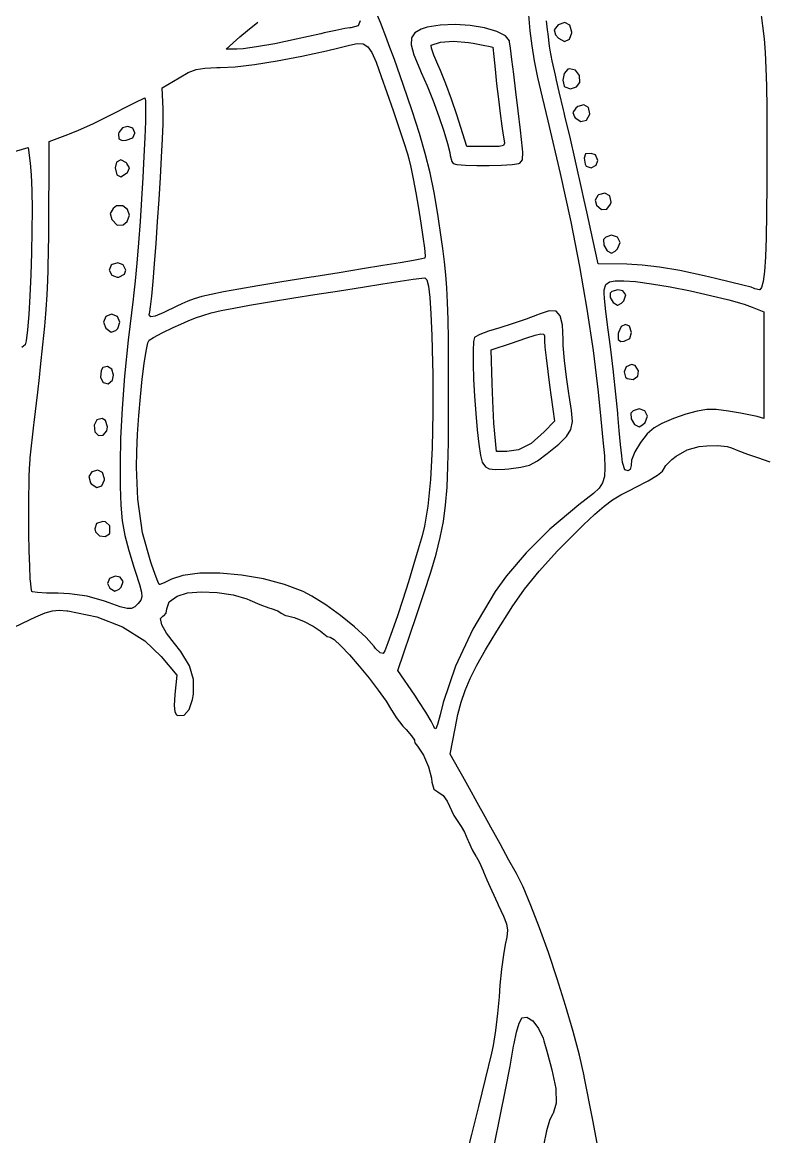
# Model space of a CAD drawing. Header units: inches. Extents: x -2.16 to 7.19, y -6.87 to -1.22.
# Drawn here: x 4.592 to 5.203, y -2.991 to -2.077 of the extents above; entities that cross this region are included whole.
import ezdxf

# ---------------------------------------------------------------- set-up
doc = ezdxf.new("R2010")
doc.units = ezdxf.units.IN
doc.header["$MEASUREMENT"] = 0
doc.layers.add('Front', color=13, linetype='CONTINUOUS', true_color=0xc83434)

msp = doc.modelspace()

# ---------------------------------------------------------------- linework, layer by layer
at = {"layer": 'Front', "linetype": 'CONTINUOUS'}
for p, q in [((4.88562, -2.07725), (4.88089, -2.06626)), ((5.00715, -2.0709), (5.00821, -2.08403)), ((5.1977, -2.06905), (5.19921, -2.07997)), ((4.77025, -2.08893), (4.77641, -2.08373)), ((4.77641, -2.08373), (4.78493, -2.07687)), ((4.84882, -2.08357), (4.83934, -2.08568)), ((4.8563, -2.08208), (4.84882, -2.08357)), ((4.86034, -2.08151), (4.8563, -2.08208)), ((4.86133, -2.08148), (4.86034, -2.08151)), ((4.86714, -2.07991), (4.86133, -2.08148)), ((4.86877, -2.07576), (4.86714, -2.07991)), ((4.89087, -2.09072), (4.88562, -2.07725)), ((4.91892, -2.08267), (4.91366, -2.08563)), ((4.92397, -2.08101), (4.91892, -2.08267)), ((4.93463, -2.07927), (4.92397, -2.08101)), ((4.94673, -2.07889), (4.93463, -2.07927)), ((4.9592, -2.07971), (4.94673, -2.07889)), ((4.97096, -2.0816), (4.9592, -2.07971)), ((4.98095, -2.08441), (4.97096, -2.0816)), ((4.9881, -2.08802), (4.98095, -2.08441)), ((5.00821, -2.08403), (5.00968, -2.09618)), ((5.02266, -2.08316), (5.02174, -2.07576)), ((5.02308, -2.08647), (5.02266, -2.08316)), ((5.03147, -2.07907), (5.02812, -2.08316)), ((5.02812, -2.08316), (5.02916, -2.08725)), ((5.03152, -2.07904), (5.03147, -2.07907)), ((5.03677, -2.07707), (5.03152, -2.07904)), ((5.04101, -2.07929), (5.03677, -2.07707)), ((5.04275, -2.08495), (5.04101, -2.07929)), ((5.19921, -2.07997), (5.20039, -2.09064)), ((4.759, -2.0989), (4.77025, -2.08893)), ((4.81651, -2.09091), (4.79874, -2.09458)), ((4.83658, -2.08633), (4.81651, -2.09091)), ((4.83934, -2.08568), (4.83658, -2.08633)), ((4.89256, -2.09536), (4.89087, -2.09072)), ((4.91092, -2.0896), (4.9107, -2.09536)), ((4.91366, -2.08563), (4.91092, -2.0896)), ((4.92727, -2.09565), (4.93482, -2.09326)), ((4.93482, -2.09326), (4.94556, -2.0925)), ((4.94556, -2.0925), (4.95791, -2.09345)), ((4.95791, -2.09345), (4.96171, -2.09409)), ((4.99135, -2.09226), (4.9881, -2.08802)), ((4.99146, -2.09287), (4.99135, -2.09226)), ((4.99224, -2.09821), (4.99146, -2.09287)), ((5.02432, -2.09655), (5.02308, -2.08647)), ((5.02916, -2.08725), (5.03158, -2.09001)), ((5.03158, -2.09001), (5.03662, -2.09264)), ((5.03662, -2.09264), (5.04082, -2.09094)), ((5.04082, -2.09094), (5.04274, -2.08555)), ((5.04274, -2.08555), (5.04275, -2.08495)), ((5.20039, -2.09064), (5.20129, -2.10187)), ((4.7677, -2.09897), (4.759, -2.0989)), ((4.77283, -2.0987), (4.7677, -2.09897)), ((4.78395, -2.09722), (4.77283, -2.0987)), ((4.79874, -2.09458), (4.78395, -2.09722)), ((4.82091, -2.10474), (4.84139, -2.10029)), ((4.84139, -2.10029), (4.8515, -2.09786)), ((4.8515, -2.09786), (4.8601, -2.09569)), ((4.8601, -2.09569), (4.86652, -2.09446)), ((4.86652, -2.09446), (4.87134, -2.09471)), ((4.87134, -2.09471), (4.87515, -2.097)), ((4.87515, -2.097), (4.87851, -2.10185)), ((4.87851, -2.10185), (4.88202, -2.10981)), ((4.89697, -2.10744), (4.89256, -2.09536)), ((4.9107, -2.09536), (4.91301, -2.1037)), ((4.92736, -2.09821), (4.92727, -2.09565)), ((4.92929, -2.10398), (4.92736, -2.09821)), ((4.96171, -2.09409), (4.96987, -2.09567)), ((4.96987, -2.09567), (4.97566, -2.09689)), ((4.97566, -2.09689), (4.97778, -2.09746)), ((4.97778, -2.09746), (4.97847, -2.105)), ((4.99345, -2.10744), (4.99224, -2.09821)), ((5.00968, -2.09618), (5.01173, -2.10851)), ((5.02486, -2.09996), (5.02432, -2.09655)), ((5.02656, -2.10868), (5.02486, -2.09996)), ((5.20129, -2.10187), (5.20193, -2.11448)), ((4.76628, -2.11341), (4.78225, -2.11148)), ((4.78225, -2.11148), (4.80083, -2.10853)), ((4.80083, -2.10853), (4.82091, -2.10474)), ((4.88202, -2.10981), (4.88625, -2.12144)), ((4.90424, -2.12815), (4.89697, -2.10744)), ((4.91301, -2.1037), (4.91784, -2.1154)), ((4.93264, -2.11171), (4.92929, -2.10398)), ((4.93476, -2.11647), (4.93264, -2.11171)), ((4.97847, -2.105), (4.97956, -2.11535)), ((4.99497, -2.11966), (4.99345, -2.10744)), ((5.01173, -2.10851), (5.01451, -2.12218)), ((5.02911, -2.12045), (5.02656, -2.10868)), ((4.72025, -2.12247), (4.72787, -2.11822)), ((4.72787, -2.11822), (4.7343, -2.11574)), ((4.7343, -2.11574), (4.74149, -2.11454)), ((4.74149, -2.11454), (4.75134, -2.11415)), ((4.75134, -2.11415), (4.754, -2.11413)), ((4.754, -2.11413), (4.76628, -2.11341)), ((4.88625, -2.12144), (4.89088, -2.13467)), ((4.91784, -2.1154), (4.91907, -2.11813)), ((4.91907, -2.11813), (4.9238, -2.1291)), ((4.93914, -2.1274), (4.93476, -2.11647)), ((4.97956, -2.11535), (4.9809, -2.12737)), ((4.9967, -2.134), (4.99497, -2.11966)), ((5.03002, -2.12443), (5.02911, -2.12045)), ((5.03635, -2.11891), (5.0352, -2.12443)), ((5.03945, -2.11547), (5.03635, -2.11891)), ((5.04079, -2.11511), (5.03945, -2.11547)), ((5.04576, -2.11627), (5.04079, -2.11511)), ((5.04898, -2.1205), (5.04576, -2.11627)), ((5.04909, -2.12627), (5.04898, -2.1205)), ((5.20193, -2.11448), (5.20236, -2.12928)), ((4.7065, -2.1307), (4.72025, -2.12247)), ((4.91156, -2.14958), (4.90424, -2.12815)), ((4.9238, -2.1291), (4.92869, -2.14151)), ((4.94383, -2.14014), (4.93914, -2.1274)), ((4.9809, -2.12737), (4.98236, -2.13994)), ((5.01451, -2.12218), (5.01821, -2.13839)), ((5.03224, -2.13416), (5.03002, -2.12443)), ((5.0352, -2.12443), (5.03645, -2.12932)), ((5.03645, -2.12932), (5.03692, -2.12988)), ((5.03692, -2.12988), (5.0416, -2.13163)), ((5.0416, -2.13163), (5.04653, -2.12986)), ((5.04653, -2.12986), (5.04909, -2.12627)), ((5.20236, -2.12928), (5.20261, -2.14706)), ((4.68527, -2.14222), (4.69058, -2.13969)), ((4.69058, -2.13969), (4.69221, -2.13905)), ((4.69221, -2.13905), (4.6927, -2.14143)), ((4.7073, -2.148), (4.7065, -2.1307)), ((4.89088, -2.13467), (4.89593, -2.14922)), ((4.99854, -2.14957), (4.9967, -2.134)), ((5.01821, -2.13839), (5.02286, -2.1578)), ((5.03572, -2.1487), (5.03224, -2.13416)), ((4.66749, -2.15125), (4.67724, -2.14624)), ((4.67724, -2.14624), (4.68527, -2.14222)), ((4.69283, -2.14811), (4.69264, -2.15841)), ((4.6927, -2.14143), (4.69283, -2.14811)), ((4.70734, -2.15152), (4.7073, -2.148)), ((4.92869, -2.14151), (4.93339, -2.15428)), ((4.94812, -2.15283), (4.94383, -2.14014)), ((4.98236, -2.13994), (4.98381, -2.1519)), ((5.0363, -2.15108), (5.03572, -2.1487)), ((5.0459, -2.14733), (5.04331, -2.15108)), ((5.04744, -2.14604), (5.0459, -2.14733)), ((5.05246, -2.14463), (5.04744, -2.14604)), ((5.05629, -2.14689), (5.05246, -2.14463)), ((5.0573, -2.15214), (5.05629, -2.14689)), ((5.20261, -2.14706), (5.20272, -2.16865)), ((4.64937, -2.16018), (4.66155, -2.15427)), ((4.66155, -2.15427), (4.66749, -2.15125)), ((4.70713, -2.16039), (4.70734, -2.15152)), ((4.89593, -2.14922), (4.90068, -2.16322)), ((4.91755, -2.16819), (4.91156, -2.14958)), ((4.93339, -2.15428), (4.9375, -2.16631)), ((4.9565, -2.17891), (4.94812, -2.15283)), ((4.98381, -2.1519), (4.98511, -2.16213)), ((5.00037, -2.1655), (4.99854, -2.14957)), ((5.02286, -2.1578), (5.03305, -2.20108)), ((5.03697, -2.1538), (5.0363, -2.15108)), ((5.04144, -2.17261), (5.03697, -2.1538)), ((5.04331, -2.15108), (5.04475, -2.15467)), ((5.04475, -2.15467), (5.04524, -2.15528)), ((5.04524, -2.15528), (5.05011, -2.15839)), ((5.05011, -2.15839), (5.05469, -2.15724)), ((5.05469, -2.15724), (5.05728, -2.15228)), ((5.05728, -2.15228), (5.0573, -2.15214)), ((4.63022, -2.16861), (4.63786, -2.16543)), ((4.63786, -2.16543), (4.64937, -2.16018)), ((4.67386, -2.16367), (4.67094, -2.16744)), ((4.67826, -2.16239), (4.67386, -2.16367)), ((4.68226, -2.16373), (4.67826, -2.16239)), ((4.684, -2.1678), (4.68226, -2.16373)), ((4.69264, -2.15841), (4.69217, -2.17164)), ((4.70663, -2.17266), (4.70713, -2.16039)), ((4.90068, -2.16322), (4.90474, -2.17552)), ((4.9375, -2.16631), (4.94065, -2.17651)), ((4.98511, -2.16213), (4.98614, -2.16948)), ((5.00209, -2.1809), (5.00037, -2.1655)), ((4.61365, -2.19628), (4.61376, -2.17488)), ((4.61376, -2.17488), (4.62888, -2.16917)), ((4.62888, -2.16917), (4.63022, -2.16861)), ((4.67094, -2.16744), (4.67068, -2.16861)), ((4.67068, -2.16861), (4.67076, -2.17269)), ((4.67076, -2.17269), (4.67358, -2.17384)), ((4.67358, -2.17384), (4.67693, -2.17361)), ((4.67693, -2.17361), (4.68238, -2.17185)), ((4.68238, -2.17185), (4.684, -2.16783)), ((4.684, -2.16783), (4.684, -2.1678)), ((4.69217, -2.17164), (4.69146, -2.18713)), ((4.70587, -2.18757), (4.70663, -2.17266)), ((4.90474, -2.17552), (4.90774, -2.18499)), ((4.92233, -2.18469), (4.91755, -2.16819)), ((4.98614, -2.16948), (4.98668, -2.17261)), ((4.98736, -2.17609), (4.98648, -2.17801)), ((4.98668, -2.17261), (4.98736, -2.17609)), ((5.0451, -2.18846), (5.04144, -2.17261)), ((5.20272, -2.16865), (5.20274, -2.18055)), ((4.56825, -2.18796), (4.5965, -2.17965)), ((4.5965, -2.17965), (4.59813, -2.19247)), ((4.90774, -2.18499), (4.90893, -2.18905)), ((4.92622, -2.20037), (4.92233, -2.18469)), ((4.94065, -2.17651), (4.94247, -2.1838)), ((4.94247, -2.1838), (4.94275, -2.18619)), ((4.9724, -2.17898), (4.9565, -2.17891)), ((4.97596, -2.17899), (4.9724, -2.17898)), ((4.98302, -2.17883), (4.97596, -2.17899)), ((4.98648, -2.17801), (4.98302, -2.17883)), ((5.00204, -2.18994), (5.00232, -2.18345)), ((5.00232, -2.18345), (5.00209, -2.1809)), ((5.05393, -2.18501), (5.05275, -2.18846)), ((5.05838, -2.1845), (5.05393, -2.18501)), ((5.06195, -2.18582), (5.05838, -2.1845)), ((5.20274, -2.18055), (5.20267, -2.20957)), ((4.59813, -2.19247), (4.59892, -2.20204)), ((4.66884, -2.19188), (4.66775, -2.19628)), ((4.67241, -2.18992), (4.66884, -2.19188)), ((4.67715, -2.19238), (4.67241, -2.18992)), ((4.67753, -2.19276), (4.67715, -2.19238)), ((4.67972, -2.19643), (4.67753, -2.19276)), ((4.69146, -2.18713), (4.69054, -2.2042)), ((4.70491, -2.20436), (4.70587, -2.18757)), ((4.90893, -2.18905), (4.91051, -2.19578)), ((4.94275, -2.18619), (4.94401, -2.19129)), ((4.94401, -2.19129), (4.94513, -2.19292)), ((4.94513, -2.19292), (4.94835, -2.19373)), ((4.94835, -2.19373), (4.95526, -2.19425)), ((4.95526, -2.19425), (4.96454, -2.1945)), ((4.96454, -2.1945), (4.97488, -2.19448)), ((4.97488, -2.19448), (4.98497, -2.19419)), ((4.98497, -2.19419), (4.99351, -2.19365)), ((4.99351, -2.19365), (4.99917, -2.19285)), ((4.99917, -2.19285), (4.99988, -2.19265)), ((4.99988, -2.19265), (5.00204, -2.18994)), ((5.04626, -2.19345), (5.0451, -2.18846)), ((5.05093, -2.21411), (5.04626, -2.19345)), ((5.05275, -2.18846), (5.05359, -2.19333)), ((5.05359, -2.19333), (5.05451, -2.19497)), ((5.05859, -2.19631), (5.0625, -2.19419)), ((5.064, -2.19026), (5.06195, -2.18582)), ((5.0625, -2.19419), (5.064, -2.19026)), ((4.59892, -2.20204), (4.59939, -2.21508)), ((4.61346, -2.23377), (4.61365, -2.19628)), ((4.66775, -2.19628), (4.66912, -2.20216)), ((4.66912, -2.20216), (4.6726, -2.2038)), ((4.6726, -2.2038), (4.67726, -2.20086)), ((4.67726, -2.20086), (4.67786, -2.20017)), ((4.67786, -2.20017), (4.67972, -2.19643)), ((4.91051, -2.19578), (4.91244, -2.20541)), ((4.92953, -2.21651), (4.92622, -2.20037)), ((5.03305, -2.20108), (5.04169, -2.24062)), ((5.05451, -2.19497), (5.05859, -2.19631)), ((4.69054, -2.2042), (4.68946, -2.22216)), ((4.70381, -2.22227), (4.70491, -2.20436)), ((4.91244, -2.20541), (4.91455, -2.21696)), ((5.20267, -2.20957), (5.20244, -2.23389)), ((4.59939, -2.21508), (4.59957, -2.23071)), ((4.91455, -2.21696), (4.91668, -2.22943)), ((4.9326, -2.23439), (4.92953, -2.21651)), ((5.05283, -2.22279), (5.05093, -2.21411)), ((5.06402, -2.21903), (5.06169, -2.22279)), ((5.06463, -2.21857), (5.06402, -2.21903)), ((5.06978, -2.21706), (5.06463, -2.21857)), ((5.07373, -2.21938), (5.06978, -2.21706)), ((5.0748, -2.22464), (5.07373, -2.21938)), ((4.59957, -2.23071), (4.59949, -2.24803)), ((4.66607, -2.22966), (4.66362, -2.23377)), ((4.669, -2.2277), (4.66607, -2.22966)), ((4.67401, -2.22761), (4.669, -2.2277)), ((4.67802, -2.23049), (4.67401, -2.22761)), ((4.67969, -2.23513), (4.67802, -2.23049)), ((4.68946, -2.22216), (4.68825, -2.24032)), ((4.70261, -2.24052), (4.70381, -2.22227)), ((4.91668, -2.22943), (4.91867, -2.24181)), ((5.05494, -2.2324), (5.05283, -2.22279)), ((5.06169, -2.22279), (5.06298, -2.22696)), ((5.06298, -2.22696), (5.06695, -2.23066)), ((5.06695, -2.23066), (5.07139, -2.23028)), ((5.07139, -2.23028), (5.07447, -2.22616)), ((5.07447, -2.22616), (5.0748, -2.22464)), ((4.61335, -2.2516), (4.61343, -2.23884)), ((4.61343, -2.23884), (4.61346, -2.23377)), ((4.66362, -2.23377), (4.66509, -2.23875)), ((4.66509, -2.23875), (4.6651, -2.23876)), ((4.6651, -2.23876), (4.66942, -2.24336)), ((4.67442, -2.24315), (4.67773, -2.24033)), ((4.67773, -2.24033), (4.67969, -2.23513)), ((4.68825, -2.24032), (4.68697, -2.25801)), ((4.93572, -2.2553), (4.9326, -2.23439)), ((5.05987, -2.25533), (5.05494, -2.2324)), ((5.20244, -2.23389), (5.20204, -2.25377)), ((4.59949, -2.24803), (4.59915, -2.26618)), ((4.66942, -2.24336), (4.67442, -2.24315)), ((4.70137, -2.25837), (4.70261, -2.24052)), ((4.91867, -2.24181), (4.92036, -2.25311)), ((5.04169, -2.24062), (5.04896, -2.27737)), ((4.61321, -2.26503), (4.61335, -2.2516)), ((4.68697, -2.25801), (4.68563, -2.27454)), ((4.70013, -2.27503), (4.70137, -2.25837)), ((4.92036, -2.25311), (4.92158, -2.26233)), ((4.93675, -2.26268), (4.93572, -2.2553)), ((5.06413, -2.2752), (5.05987, -2.25533)), ((5.07041, -2.25317), (5.06865, -2.25533)), ((5.06865, -2.25533), (5.06891, -2.2599)), ((5.07525, -2.25155), (5.07041, -2.25317)), ((5.08016, -2.25324), (5.07525, -2.25155)), ((5.0822, -2.25759), (5.08016, -2.25324)), ((5.08023, -2.26283), (5.0822, -2.25759)), ((5.20204, -2.25377), (5.20144, -2.26949)), ((4.59915, -2.26618), (4.5986, -2.28426)), ((4.61296, -2.27725), (4.61321, -2.26503)), ((4.92158, -2.26233), (4.92219, -2.26848)), ((4.93814, -2.27363), (4.93675, -2.26268)), ((5.06891, -2.2599), (5.0716, -2.26446)), ((5.0716, -2.26446), (5.07524, -2.26655)), ((5.07524, -2.26655), (5.07525, -2.26655)), ((5.07525, -2.26655), (5.07824, -2.26485)), ((5.07824, -2.26485), (5.08023, -2.26283)), ((4.66466, -2.27614), (4.66297, -2.28045)), ((4.66525, -2.27562), (4.66466, -2.27614)), ((4.67003, -2.27421), (4.66525, -2.27562)), ((4.67452, -2.27604), (4.67003, -2.27421)), ((4.6765, -2.28033), (4.67452, -2.27604)), ((4.68563, -2.27454), (4.68429, -2.28924)), ((4.69895, -2.28976), (4.70013, -2.27503)), ((4.88763, -2.2766), (4.87077, -2.27938)), ((4.90174, -2.27424), (4.88763, -2.2766)), ((4.91255, -2.27238), (4.90174, -2.27424)), ((4.91952, -2.27111), (4.91255, -2.27238)), ((4.92209, -2.27054), (4.91952, -2.27111)), ((4.92219, -2.26848), (4.92209, -2.27054)), ((4.93922, -2.28414), (4.93814, -2.27363)), ((5.08782, -2.27555), (5.06413, -2.2752)), ((5.10027, -2.27613), (5.08782, -2.27555)), ((5.11463, -2.27779), (5.10027, -2.27613)), ((5.20144, -2.26949), (5.20064, -2.28135)), ((4.5986, -2.28426), (4.59786, -2.3014)), ((4.61256, -2.28886), (4.61285, -2.28045)), ((4.61285, -2.28045), (4.61296, -2.27725)), ((4.66297, -2.28045), (4.66497, -2.28439)), ((4.66497, -2.28439), (4.66956, -2.28618)), ((4.67087, -2.2861), (4.67558, -2.28362)), ((4.67558, -2.28362), (4.6765, -2.28033)), ((4.83098, -2.28583), (4.82874, -2.28619)), ((4.85171, -2.28249), (4.83098, -2.28583)), ((4.87077, -2.27938), (4.85171, -2.28249)), ((4.94005, -2.29499), (4.93922, -2.28414)), ((5.04896, -2.27737), (5.05501, -2.31229)), ((5.13124, -2.28069), (5.11463, -2.27779)), ((5.15135, -2.28502), (5.13124, -2.28069)), ((5.16063, -2.28717), (5.15135, -2.28502)), ((5.20064, -2.28135), (5.19963, -2.28961)), ((4.61196, -2.30049), (4.61256, -2.28886)), ((4.66956, -2.28618), (4.67087, -2.2861)), ((4.68429, -2.28924), (4.68299, -2.30142)), ((4.69787, -2.30179), (4.69895, -2.28976)), ((4.78504, -2.29327), (4.7692, -2.29596)), ((4.8047, -2.29005), (4.78504, -2.29327)), ((4.82874, -2.28619), (4.8047, -2.29005)), ((4.85197, -2.29722), (4.87082, -2.29426)), ((4.87082, -2.29426), (4.88757, -2.29165)), ((4.88757, -2.29165), (4.90164, -2.28948)), ((4.90164, -2.28948), (4.91245, -2.28785)), ((4.91245, -2.28785), (4.91942, -2.28685)), ((4.91942, -2.28685), (4.92192, -2.28654)), ((4.92192, -2.28654), (4.92351, -2.28827)), ((4.92351, -2.28827), (4.92487, -2.29362)), ((4.92487, -2.29362), (4.92601, -2.30285)), ((4.94065, -2.30696), (4.94005, -2.29499)), ((5.06926, -2.29655), (5.07055, -2.29224)), ((5.07055, -2.29224), (5.07342, -2.29003)), ((5.07342, -2.29003), (5.07807, -2.28922)), ((5.07807, -2.28922), (5.08474, -2.2891)), ((5.08474, -2.2891), (5.08525, -2.2891)), ((5.08525, -2.2891), (5.09478, -2.28973)), ((5.09478, -2.28973), (5.10788, -2.29149)), ((5.10788, -2.29149), (5.12333, -2.29413)), ((5.12333, -2.29413), (5.13989, -2.29739)), ((5.17295, -2.29011), (5.16063, -2.28717)), ((5.1829, -2.2926), (5.17295, -2.29011)), ((5.18967, -2.29441), (5.1829, -2.2926)), ((5.19239, -2.29535), (5.18967, -2.29441)), ((5.19837, -2.29457), (5.19687, -2.2965)), ((5.19963, -2.28961), (5.19837, -2.29457)), ((4.59786, -2.3014), (4.59694, -2.3167)), ((4.61112, -2.31276), (4.61196, -2.30049)), ((4.68267, -2.30405), (4.67861, -2.33774)), ((4.68299, -2.30142), (4.68267, -2.30405)), ((4.69695, -2.31034), (4.69787, -2.30179)), ((4.73268, -2.30391), (4.72744, -2.30581)), ((4.73891, -2.3021), (4.73268, -2.30391)), ((4.7467, -2.30026), (4.73891, -2.3021)), ((4.75661, -2.29825), (4.7467, -2.30026)), ((4.7692, -2.29596), (4.75661, -2.29825)), ((4.79436, -2.30644), (4.81451, -2.30318)), ((4.81451, -2.30318), (4.8316, -2.30045)), ((4.8316, -2.30045), (4.85197, -2.29722)), ((4.92601, -2.30285), (4.92694, -2.31621)), ((5.06927, -2.29916), (5.06926, -2.29655)), ((5.06929, -2.30369), (5.06927, -2.29916)), ((5.07044, -2.31436), (5.06929, -2.30369)), ((5.07549, -2.29778), (5.07394, -2.29916)), ((5.07394, -2.29916), (5.07406, -2.30285)), ((5.07406, -2.30285), (5.07665, -2.30697)), ((5.08025, -2.29655), (5.07549, -2.29778)), ((5.08436, -2.29738), (5.08025, -2.29655)), ((5.08692, -2.3007), (5.08436, -2.29738)), ((5.08516, -2.30541), (5.08692, -2.3007)), ((5.13989, -2.29739), (5.15634, -2.30102)), ((5.15634, -2.30102), (5.17143, -2.30477)), ((5.19283, -2.29568), (5.19239, -2.29535)), ((5.19655, -2.29655), (5.19283, -2.29568)), ((5.19687, -2.2965), (5.19655, -2.29655)), ((4.61026, -2.3229), (4.61112, -2.31276)), ((4.69624, -2.31467), (4.69695, -2.31034)), ((4.7183, -2.31002), (4.70765, -2.31521)), ((4.72264, -2.3079), (4.7183, -2.31002)), ((4.72744, -2.30581), (4.72264, -2.3079)), ((4.75479, -2.31355), (4.76511, -2.31149)), ((4.76511, -2.31149), (4.7781, -2.30916)), ((4.7781, -2.30916), (4.79436, -2.30644)), ((4.94105, -2.32082), (4.94065, -2.30696)), ((5.05501, -2.31229), (5.06004, -2.34634)), ((5.07665, -2.30697), (5.0801, -2.30904)), ((5.0801, -2.30904), (5.08025, -2.30905)), ((5.08025, -2.30905), (5.08325, -2.30735)), ((5.08325, -2.30735), (5.08516, -2.30541)), ((5.17143, -2.30477), (5.18395, -2.30838)), ((5.18395, -2.30838), (5.19061, -2.31073)), ((5.19061, -2.31073), (5.20025, -2.31459)), ((4.59694, -2.3167), (4.59588, -2.32929)), ((4.66005, -2.31844), (4.65833, -2.3229)), ((4.66491, -2.31655), (4.66005, -2.31844)), ((4.66971, -2.3185), (4.66491, -2.31655)), ((4.67171, -2.32304), (4.66971, -2.3185)), ((4.69581, -2.31712), (4.69624, -2.31467)), ((4.697, -2.31863), (4.69581, -2.31712)), ((4.70075, -2.31804), (4.697, -2.31863)), ((4.70765, -2.31521), (4.70075, -2.31804)), ((4.7216, -2.32464), (4.72783, -2.32187)), ((4.72783, -2.32187), (4.73365, -2.31951)), ((4.73365, -2.31951), (4.73967, -2.31743)), ((4.73967, -2.31743), (4.74651, -2.31549)), ((4.74651, -2.31549), (4.75479, -2.31355)), ((4.92694, -2.31621), (4.9277, -2.33397)), ((4.9413, -2.33736), (4.94105, -2.32082)), ((5.00519, -2.32047), (4.99366, -2.3244)), ((5.01453, -2.31698), (5.00519, -2.32047)), ((5.01574, -2.31649), (5.01453, -2.31698)), ((5.02414, -2.31385), (5.01574, -2.31649)), ((5.02977, -2.3141), (5.02414, -2.31385)), ((5.03317, -2.31775), (5.02977, -2.3141)), ((5.03487, -2.32533), (5.03317, -2.31775)), ((5.07248, -2.32928), (5.07044, -2.31436)), ((5.20025, -2.31459), (5.20025, -2.35836)), ((4.59588, -2.32929), (4.5947, -2.33829)), ((4.60848, -2.34167), (4.60997, -2.32628)), ((4.60997, -2.32628), (4.61026, -2.3229)), ((4.65833, -2.3229), (4.66028, -2.32783)), ((4.66028, -2.32783), (4.66444, -2.33123)), ((4.66444, -2.33123), (4.66825, -2.32996)), ((4.66825, -2.32996), (4.66999, -2.32811)), ((4.66999, -2.32811), (4.67171, -2.32304)), ((4.70634, -2.33192), (4.71555, -2.32745)), ((4.71555, -2.32745), (4.7216, -2.32464)), ((4.97434, -2.33052), (4.96707, -2.33327)), ((4.98343, -2.3276), (4.97434, -2.33052)), ((4.99366, -2.3244), (4.98343, -2.3276)), ((5.03539, -2.33735), (5.03487, -2.32533)), ((5.07354, -2.33735), (5.07248, -2.32928)), ((5.0808, -2.33163), (5.08069, -2.33237)), ((5.0831, -2.32661), (5.0808, -2.33163)), ((5.08671, -2.32484), (5.0831, -2.32661)), ((5.09004, -2.32644), (5.08671, -2.32484)), ((5.0915, -2.33155), (5.09004, -2.32644)), ((5.09028, -2.33652), (5.0915, -2.33155)), ((4.5947, -2.33829), (4.59396, -2.34155)), ((4.67861, -2.33774), (4.67556, -2.36742)), ((4.69326, -2.34683), (4.69476, -2.34008)), ((4.69476, -2.34008), (4.6958, -2.33778)), ((4.6958, -2.33778), (4.69937, -2.33556)), ((4.69937, -2.33556), (4.70634, -2.33192)), ((4.9277, -2.33397), (4.92831, -2.35638)), ((4.94136, -2.34652), (4.9413, -2.33736)), ((4.9619, -2.339), (4.96151, -2.34652)), ((4.96281, -2.33549), (4.9619, -2.339)), ((4.96302, -2.33531), (4.96281, -2.33549)), ((4.96707, -2.33327), (4.96302, -2.33531)), ((4.9765, -2.3458), (4.99317, -2.34016)), ((4.99317, -2.34016), (5.00487, -2.33619)), ((5.00487, -2.33619), (5.01263, -2.33368)), ((5.01263, -2.33368), (5.01723, -2.33258)), ((5.01723, -2.33258), (5.0195, -2.33283)), ((5.0195, -2.33283), (5.02023, -2.33437)), ((5.02024, -2.33715), (5.02022, -2.33825)), ((5.02022, -2.33825), (5.02055, -2.34349)), ((5.02023, -2.33437), (5.02024, -2.33715)), ((5.03555, -2.34218), (5.03539, -2.33735)), ((5.07459, -2.34537), (5.07354, -2.33735)), ((5.08069, -2.33237), (5.08067, -2.33735)), ((5.08067, -2.33735), (5.08295, -2.33883)), ((5.08295, -2.33883), (5.08569, -2.33862)), ((5.08569, -2.33862), (5.09028, -2.33652)), ((4.59396, -2.34155), (4.59123, -2.34384)), ((4.60659, -2.35955), (4.60848, -2.34167)), ((4.69167, -2.35703), (4.69326, -2.34683)), ((4.94143, -2.35734), (4.94136, -2.34652)), ((4.96151, -2.34652), (4.96156, -2.35712)), ((4.97721, -2.37305), (4.9765, -2.3458)), ((5.02055, -2.34349), (5.02148, -2.35238)), ((5.0365, -2.35437), (5.03555, -2.34218)), ((5.06004, -2.34634), (5.06419, -2.38048)), ((5.07679, -2.36388), (5.07459, -2.34537)), ((4.69008, -2.36981), (4.69167, -2.35703)), ((4.92831, -2.35638), (4.92849, -2.3653)), ((4.94147, -2.38155), (4.94143, -2.35734)), ((4.96156, -2.35712), (4.96198, -2.36984)), ((5.02148, -2.35238), (5.02284, -2.36364)), ((5.03812, -2.36821), (5.0365, -2.35437)), ((5.09154, -2.3578), (5.08732, -2.35969)), ((5.09468, -2.35863), (5.09154, -2.3578)), ((5.09726, -2.3631), (5.09468, -2.35863)), ((5.20025, -2.35836), (5.20025, -2.40213)), ((4.60561, -2.36842), (4.60659, -2.35955)), ((4.65623, -2.36261), (4.65567, -2.36842)), ((4.6578, -2.36027), (4.65623, -2.36261)), ((4.66148, -2.35935), (4.6578, -2.36027)), ((4.66496, -2.36166), (4.66148, -2.35935)), ((4.6665, -2.36655), (4.66496, -2.36166)), ((4.66574, -2.3706), (4.6665, -2.36655)), ((4.67556, -2.36742), (4.67345, -2.39393)), ((4.92849, -2.3653), (4.92867, -2.39709)), ((5.02284, -2.36364), (5.02435, -2.37479)), ((5.04016, -2.38155), (5.03812, -2.36821)), ((5.0768, -2.36394), (5.07679, -2.36388)), ((5.07879, -2.38219), (5.0768, -2.36394)), ((5.08732, -2.35969), (5.08547, -2.36388)), ((5.08547, -2.36388), (5.0867, -2.36812)), ((5.0867, -2.36812), (5.08791, -2.36914)), ((5.09307, -2.37017), (5.09666, -2.36734)), ((5.09666, -2.36734), (5.09726, -2.3631)), ((4.60427, -2.38055), (4.60561, -2.36842)), ((4.65567, -2.36842), (4.65805, -2.37261)), ((4.65805, -2.37261), (4.66212, -2.37357)), ((4.66212, -2.37357), (4.66574, -2.3706)), ((4.68859, -2.38431), (4.69008, -2.36981)), ((4.96198, -2.36984), (4.96273, -2.38375)), ((4.97745, -2.38083), (4.97721, -2.37305)), ((5.02435, -2.37479), (5.0285, -2.40429)), ((5.08791, -2.36914), (5.09307, -2.37017)), ((4.60145, -2.40527), (4.60427, -2.38055)), ((4.68727, -2.39964), (4.68859, -2.38431)), ((4.94146, -2.39849), (4.94147, -2.38155)), ((4.96273, -2.38375), (4.96374, -2.3979)), ((4.978, -2.394), (4.97745, -2.38083)), ((5.04043, -2.38309), (5.04016, -2.38155)), ((5.04246, -2.39553), (5.04043, -2.38309)), ((5.06419, -2.38048), (5.06646, -2.40257)), ((5.08028, -2.3978), (5.07879, -2.38219)), ((4.67345, -2.39393), (4.67222, -2.41815)), ((4.97866, -2.4059), (4.978, -2.394)), ((5.04309, -2.40446), (5.04246, -2.39553)), ((5.09291, -2.39567), (5.09115, -2.39783)), ((5.09775, -2.39405), (5.09291, -2.39567)), ((5.10266, -2.39574), (5.09775, -2.39405)), ((5.1047, -2.40009), (5.10266, -2.39574)), ((5.15341, -2.39464), (5.14557, -2.39596)), ((5.16119, -2.39476), (5.15341, -2.39464)), ((5.17132, -2.39614), (5.16119, -2.39476)), ((4.65281, -2.40319), (4.6506, -2.40755)), ((4.65712, -2.40202), (4.65281, -2.40319)), ((4.65989, -2.40363), (4.65712, -2.40202)), ((4.6615, -2.40905), (4.65989, -2.40363)), ((4.68622, -2.41495), (4.68727, -2.39964)), ((4.92867, -2.39709), (4.92801, -2.42619)), ((4.94133, -2.42183), (4.94146, -2.39849)), ((4.96374, -2.3979), (4.96494, -2.41134)), ((5.0285, -2.40429), (5.02, -2.41313)), ((5.04187, -2.41116), (5.04309, -2.40446)), ((5.06646, -2.40257), (5.06814, -2.41979)), ((5.08028, -2.39783), (5.08028, -2.3978)), ((5.08037, -2.39885), (5.08028, -2.39783)), ((5.08153, -2.4118), (5.08037, -2.39885)), ((5.09115, -2.39783), (5.09141, -2.4024)), ((5.09141, -2.4024), (5.0941, -2.40696)), ((5.10273, -2.40533), (5.1047, -2.40009)), ((5.12602, -2.40212), (5.11653, -2.40616)), ((5.13618, -2.39859), (5.12602, -2.40212)), ((5.14557, -2.39596), (5.13618, -2.39859)), ((5.18097, -2.39778), (5.17132, -2.39614)), ((5.18936, -2.39937), (5.18097, -2.39778)), ((5.19463, -2.40056), (5.18936, -2.39937)), ((5.20025, -2.40213), (5.19463, -2.40056)), ((4.59809, -2.43433), (4.60118, -2.40755)), ((4.60118, -2.40755), (4.60145, -2.40527)), ((4.6506, -2.40755), (4.65123, -2.41298)), ((4.65123, -2.41298), (4.65421, -2.41613)), ((4.65802, -2.41566), (4.66092, -2.41221)), ((4.66092, -2.41221), (4.6615, -2.40905)), ((4.96494, -2.41134), (4.96628, -2.42312)), ((4.97933, -2.41467), (4.97866, -2.4059)), ((5.02, -2.41313), (5.00923, -2.42257)), ((5.03832, -2.41693), (5.04187, -2.41116)), ((5.08264, -2.42353), (5.08153, -2.4118)), ((5.0941, -2.40696), (5.09774, -2.40905)), ((5.09774, -2.40905), (5.09775, -2.40905)), ((5.09775, -2.40905), (5.10074, -2.40735)), ((5.10074, -2.40735), (5.10273, -2.40533)), ((5.11011, -2.40962), (5.10451, -2.41466)), ((5.11653, -2.40616), (5.11011, -2.40962)), ((4.65421, -2.41613), (4.65802, -2.41566)), ((4.67222, -2.41815), (4.6718, -2.43905)), ((4.68552, -2.42935), (4.68622, -2.41495)), ((4.94096, -2.4415), (4.94133, -2.42183)), ((4.96628, -2.42312), (4.9677, -2.4323)), ((4.98074, -2.42905), (4.97933, -2.41467)), ((5.00923, -2.42257), (4.99888, -2.4277)), ((5.02242, -2.43075), (5.03199, -2.42303)), ((5.03199, -2.42303), (5.03832, -2.41693)), ((5.06814, -2.41979), (5.06933, -2.43283)), ((5.09898, -2.42174), (5.09437, -2.42943)), ((5.10451, -2.41466), (5.09898, -2.42174)), ((4.68526, -2.44199), (4.68552, -2.42935)), ((4.92801, -2.42619), (4.92655, -2.45201)), ((4.9677, -2.4323), (4.96912, -2.43793)), ((4.98937, -2.42905), (4.98074, -2.42905)), ((4.99888, -2.4277), (4.98937, -2.42905)), ((5.01441, -2.43672), (5.02242, -2.43075)), ((5.08359, -2.43279), (5.08264, -2.42353)), ((5.09437, -2.42943), (5.09155, -2.43629)), ((5.12828, -2.43292), (5.13726, -2.42779)), ((5.13726, -2.42779), (5.14712, -2.42516)), ((5.14712, -2.42516), (5.15342, -2.42448)), ((5.15342, -2.42448), (5.16242, -2.42435)), ((5.16242, -2.42435), (5.1701, -2.42513)), ((5.1701, -2.42513), (5.17358, -2.42615)), ((5.17358, -2.42615), (5.17876, -2.42834)), ((5.17876, -2.42834), (5.18684, -2.43133)), ((5.18684, -2.43133), (5.19492, -2.43409)), ((4.59747, -2.44328), (4.59798, -2.43532)), ((4.59798, -2.43532), (4.59809, -2.43433)), ((4.6718, -2.43905), (4.67187, -2.45787)), ((4.94022, -2.45831), (4.94096, -2.4415)), ((4.96912, -2.43793), (4.96953, -2.43876)), ((4.96953, -2.43876), (4.97186, -2.44186)), ((5.00077, -2.44214), (5.00789, -2.44025)), ((5.00789, -2.44025), (5.01441, -2.43672)), ((5.06933, -2.43283), (5.06981, -2.44248)), ((5.08426, -2.43831), (5.08359, -2.43279)), ((5.08435, -2.43889), (5.08426, -2.43831)), ((5.08608, -2.44419), (5.08435, -2.43889)), ((5.09131, -2.44069), (5.09043, -2.44402)), ((5.09155, -2.43629), (5.09131, -2.44069)), ((5.11772, -2.44405), (5.11971, -2.44054)), ((5.11971, -2.44054), (5.12463, -2.43574)), ((5.12463, -2.43574), (5.12828, -2.43292)), ((5.19492, -2.43409), (5.20516, -2.43766)), ((4.59714, -2.45427), (4.59727, -2.44978)), ((4.59727, -2.44978), (4.59747, -2.44328)), ((4.64869, -2.44573), (4.64632, -2.44978)), ((4.64632, -2.44978), (4.64748, -2.45488)), ((4.6537, -2.44454), (4.64869, -2.44573)), ((4.65756, -2.44631), (4.6537, -2.44454)), ((4.659, -2.45151), (4.65756, -2.44631)), ((4.6864, -2.46838), (4.68526, -2.44199)), ((4.97186, -2.44186), (4.97476, -2.4435)), ((4.97476, -2.4435), (4.97956, -2.44396)), ((4.97956, -2.44396), (4.9876, -2.44352)), ((4.9876, -2.44352), (4.99087, -2.44325)), ((4.99087, -2.44325), (5.00077, -2.44214)), ((5.06938, -2.44957), (5.06782, -2.4549)), ((5.06981, -2.44248), (5.06938, -2.44957)), ((5.08894, -2.44498), (5.08608, -2.44419)), ((5.09043, -2.44402), (5.08894, -2.44498)), ((5.10519, -2.45335), (5.11292, -2.44869)), ((5.11292, -2.44869), (5.11716, -2.44518)), ((5.11716, -2.44518), (5.11772, -2.44405)), ((4.59697, -2.46738), (4.59714, -2.45427)), ((4.64748, -2.45488), (4.64811, -2.45572)), ((4.64811, -2.45572), (4.65274, -2.45859)), ((4.65274, -2.45859), (4.65691, -2.45725)), ((4.65691, -2.45725), (4.65898, -2.45232)), ((4.65898, -2.45232), (4.659, -2.45151)), ((4.67187, -2.45787), (4.67242, -2.47307)), ((4.92655, -2.45201), (4.92432, -2.47397)), ((4.939, -2.47308), (4.94022, -2.45831)), ((5.06494, -2.45927), (5.06053, -2.4635)), ((5.06782, -2.4549), (5.06494, -2.45927)), ((5.09093, -2.46052), (5.09471, -2.45869)), ((5.09471, -2.45869), (5.10519, -2.45335)), ((4.59695, -2.48174), (4.59697, -2.46738)), ((4.69034, -2.49588), (4.6864, -2.46838)), ((5.05437, -2.46839), (5.04843, -2.47302)), ((5.06053, -2.4635), (5.05437, -2.46839)), ((5.06903, -2.47403), (5.07589, -2.46895)), ((5.07589, -2.46895), (5.08289, -2.46468)), ((5.08289, -2.46468), (5.09093, -2.46052)), ((4.67242, -2.47307), (4.67366, -2.486)), ((4.92432, -2.47397), (4.92161, -2.4903)), ((4.93717, -2.48662), (4.939, -2.47308)), ((5.04843, -2.47302), (5.02469, -2.49299)), ((5.06142, -2.48063), (5.06903, -2.47403)), ((4.59705, -2.49272), (4.59695, -2.48174)), ((4.65763, -2.48655), (4.65238, -2.48819)), ((4.65995, -2.48691), (4.65763, -2.48655)), ((4.66351, -2.49026), (4.65995, -2.48691)), ((4.67366, -2.486), (4.67576, -2.49803)), ((4.93463, -2.49976), (4.93717, -2.48662)), ((5.05215, -2.48945), (5.06142, -2.48063)), ((4.59708, -2.49645), (4.59705, -2.49272)), ((4.65238, -2.48819), (4.65112, -2.49272)), ((4.65112, -2.49272), (4.65176, -2.49507)), ((4.65176, -2.49507), (4.65498, -2.49827)), ((4.6631, -2.49664), (4.66343, -2.49592)), ((4.66343, -2.49592), (4.66351, -2.49026)), ((4.69698, -2.52003), (4.69034, -2.49588)), ((4.92161, -2.4903), (4.91965, -2.49836)), ((5.02469, -2.49299), (5.00506, -2.51217)), ((5.04033, -2.50119), (5.05215, -2.48945)), ((4.59734, -2.51062), (4.59708, -2.49645)), ((4.65498, -2.49827), (4.65958, -2.49885)), ((4.65958, -2.49885), (4.6631, -2.49664)), ((4.67576, -2.49803), (4.67894, -2.51051)), ((4.91965, -2.49836), (4.91661, -2.50928)), ((4.93125, -2.51329), (4.93463, -2.49976)), ((5.03096, -2.51077), (5.04033, -2.50119)), ((4.59772, -2.52336), (4.59734, -2.51062)), ((4.67894, -2.51051), (4.68338, -2.52482)), ((4.91661, -2.50928), (4.91279, -2.52219)), ((4.92692, -2.52805), (4.93125, -2.51329)), ((5.00506, -2.51217), (4.98886, -2.53125)), ((5.01582, -2.52728), (5.03096, -2.51077)), ((4.5982, -2.53377), (4.59772, -2.52336)), ((4.69757, -2.52166), (4.69698, -2.52003)), ((4.70058, -2.52995), (4.69757, -2.52166)), ((4.91279, -2.52219), (4.90847, -2.53622)), ((4.66787, -2.53155), (4.66323, -2.53336)), ((4.67186, -2.53236), (4.66787, -2.53155)), ((4.67441, -2.53569), (4.67186, -2.53236)), ((4.68338, -2.52482), (4.68452, -2.52826)), ((4.68452, -2.52826), (4.68775, -2.53818)), ((4.70282, -2.53592), (4.70058, -2.52995)), ((4.72334, -2.53088), (4.71408, -2.53401)), ((4.73721, -2.52907), (4.72334, -2.53088)), ((4.7536, -2.52901), (4.73721, -2.52907)), ((4.77141, -2.53058), (4.7536, -2.52901)), ((4.78951, -2.53369), (4.77141, -2.53058)), ((4.92151, -2.54484), (4.92692, -2.52805)), ((4.98886, -2.53125), (4.97978, -2.54405)), ((5.00365, -2.54225), (5.01582, -2.52728)), ((4.5985, -2.53745), (4.5982, -2.53377)), ((4.59879, -2.54096), (4.5985, -2.53745)), ((4.59946, -2.54405), (4.59879, -2.54096)), ((4.66323, -2.53336), (4.66165, -2.53745)), ((4.66165, -2.53745), (4.66345, -2.54124)), ((4.66345, -2.54124), (4.66748, -2.54385)), ((4.66748, -2.54385), (4.67119, -2.54204)), ((4.67119, -2.54204), (4.67266, -2.54041)), ((4.67266, -2.54041), (4.67441, -2.53569)), ((4.68775, -2.53818), (4.68948, -2.54453)), ((4.70384, -2.53838), (4.70282, -2.53592)), ((4.70437, -2.53835), (4.70384, -2.53838)), ((4.70809, -2.53689), (4.70437, -2.53835)), ((4.71408, -2.53401), (4.70809, -2.53689)), ((4.80682, -2.53824), (4.78951, -2.53369)), ((4.82221, -2.54411), (4.80682, -2.53824)), ((4.90847, -2.53622), (4.90392, -2.55049)), ((4.59986, -2.54423), (4.59946, -2.54405)), ((4.604, -2.54482), (4.59986, -2.54423)), ((4.6115, -2.54527), (4.604, -2.54482)), ((4.62109, -2.54552), (4.6115, -2.54527)), ((4.63042, -2.54586), (4.62109, -2.54552)), ((4.64478, -2.54785), (4.63042, -2.54586)), ((4.659, -2.55204), (4.64478, -2.54785)), ((4.68879, -2.55125), (4.68665, -2.55388)), ((4.68979, -2.5485), (4.68879, -2.55125)), ((4.68948, -2.54453), (4.68979, -2.5485)), ((4.71227, -2.55264), (4.71866, -2.54781)), ((4.71866, -2.54781), (4.72708, -2.54523)), ((4.72708, -2.54523), (4.73861, -2.54425)), ((4.73861, -2.54425), (4.75164, -2.5448)), ((4.75164, -2.5448), (4.76459, -2.54676)), ((4.76459, -2.54676), (4.77584, -2.55007)), ((4.77584, -2.55007), (4.77835, -2.55116)), ((4.77835, -2.55116), (4.78644, -2.55468)), ((4.82925, -2.5478), (4.82221, -2.54411)), ((4.8407, -2.55506), (4.82925, -2.5478)), ((4.90392, -2.55049), (4.89942, -2.56413)), ((4.9149, -2.56448), (4.92151, -2.54484)), ((4.97978, -2.54405), (4.96123, -2.57506)), ((4.99371, -2.55655), (5.00365, -2.54225)), ((4.61044, -2.56148), (4.61639, -2.55982)), ((4.61639, -2.55982), (4.62186, -2.5594)), ((4.62186, -2.5594), (4.62815, -2.55988)), ((4.62815, -2.55988), (4.62906, -2.55998)), ((4.62906, -2.55998), (4.65272, -2.56474)), ((4.66296, -2.55346), (4.659, -2.55204)), ((4.67194, -2.55658), (4.66296, -2.55346)), ((4.67769, -2.5581), (4.67194, -2.55658)), ((4.68132, -2.55811), (4.67769, -2.5581)), ((4.68394, -2.55668), (4.68132, -2.55811)), ((4.68665, -2.55388), (4.68394, -2.55668)), ((4.70968, -2.56192), (4.71025, -2.55819)), ((4.71025, -2.55819), (4.71227, -2.55264)), ((4.78644, -2.55468), (4.79393, -2.55737)), ((4.79393, -2.55737), (4.7959, -2.55793)), ((4.7959, -2.55793), (4.80141, -2.55987)), ((4.80141, -2.55987), (4.80418, -2.56182)), ((4.8528, -2.56381), (4.8407, -2.55506)), ((4.9811, -2.57655), (4.99277, -2.55802)), ((4.99277, -2.55802), (4.99371, -2.55655)), ((4.59179, -2.56996), (4.60268, -2.56475)), ((4.60268, -2.56475), (4.61044, -2.56148)), ((4.65272, -2.56474), (4.67398, -2.573)), ((4.70515, -2.56626), (4.70719, -2.56408)), ((4.70619, -2.57125), (4.70515, -2.56626)), ((4.70719, -2.56408), (4.70775, -2.56405)), ((4.70775, -2.56405), (4.70968, -2.56192)), ((4.80418, -2.56182), (4.80761, -2.56384)), ((4.80761, -2.56384), (4.80929, -2.56405)), ((4.80929, -2.56405), (4.81479, -2.56529)), ((4.81479, -2.56529), (4.82244, -2.56838)), ((4.82244, -2.56838), (4.83023, -2.57235)), ((4.8643, -2.57308), (4.8528, -2.56381)), ((4.89942, -2.56413), (4.89527, -2.57628)), ((4.89988, -2.60875), (4.9149, -2.56448)), ((4.58427, -2.57361), (4.59179, -2.56996)), ((4.67398, -2.573), (4.69219, -2.58446)), ((4.71005, -2.57832), (4.70619, -2.57125)), ((4.71644, -2.58675), (4.71005, -2.57832)), ((4.83023, -2.57235), (4.83616, -2.57625)), ((4.83616, -2.57625), (4.83765, -2.57767)), ((4.83765, -2.57767), (4.84183, -2.58091)), ((4.87393, -2.5819), (4.8643, -2.57308)), ((4.89527, -2.57628), (4.89173, -2.58605)), ((4.96123, -2.57506), (4.94708, -2.60521)), ((4.97184, -2.59177), (4.9811, -2.57655)), ((4.69219, -2.58446), (4.70545, -2.59726)), ((4.72175, -2.59338), (4.71644, -2.58675)), ((4.84183, -2.58091), (4.84415, -2.58155)), ((4.84415, -2.58155), (4.84747, -2.58344)), ((4.84747, -2.58344), (4.85302, -2.58856)), ((4.88043, -2.58929), (4.87393, -2.5819)), ((4.89173, -2.58605), (4.8891, -2.59258)), ((4.72877, -2.605), (4.72175, -2.59338)), ((4.85302, -2.58856), (4.86012, -2.5961)), ((4.86012, -2.5961), (4.86807, -2.60524)), ((4.8815, -2.5907), (4.88043, -2.58929)), ((4.88532, -2.59441), (4.8815, -2.5907)), ((4.88785, -2.59486), (4.88532, -2.59441)), ((4.8891, -2.59258), (4.88785, -2.59486)), ((4.96463, -2.60443), (4.97184, -2.59177)), ((4.70545, -2.59726), (4.71837, -2.61272)), ((4.73206, -2.61624), (4.72877, -2.605)), ((4.86807, -2.60524), (4.87619, -2.61514)), ((4.94708, -2.60521), (4.93698, -2.63523)), ((4.95912, -2.61532), (4.96463, -2.60443)), ((4.71837, -2.61272), (4.71689, -2.62849)), ((4.87619, -2.61514), (4.88377, -2.625)), ((4.91369, -2.62903), (4.89988, -2.60875)), ((4.73207, -2.62835), (4.73206, -2.61624)), ((4.95495, -2.62519), (4.95912, -2.61532)), ((4.71689, -2.62849), (4.71629, -2.63747)), ((4.72853, -2.64076), (4.73141, -2.63256)), ((4.73141, -2.63256), (4.73207, -2.62835)), ((4.88377, -2.625), (4.89013, -2.63399)), ((4.91714, -2.63419), (4.91369, -2.62903)), ((4.95175, -2.63481), (4.95495, -2.62519)), ((4.71629, -2.63747), (4.71668, -2.64265)), ((4.71668, -2.64265), (4.71823, -2.64519)), ((4.72432, -2.64539), (4.72853, -2.64076)), ((4.89013, -2.63399), (4.89459, -2.6413)), ((4.89459, -2.6413), (4.89479, -2.64169)), ((4.89479, -2.64169), (4.89849, -2.64742)), ((4.92284, -2.64313), (4.91714, -2.63419)), ((4.93698, -2.63523), (4.93447, -2.6453)), ((4.94916, -2.64496), (4.95175, -2.63481)), ((4.71823, -2.64519), (4.71928, -2.64575)), ((4.71928, -2.64575), (4.72432, -2.64539)), ((4.89849, -2.64742), (4.90401, -2.65443)), ((4.92713, -2.6504), (4.92284, -2.64313)), ((4.92927, -2.6548), (4.92713, -2.6504)), ((4.93447, -2.6453), (4.93249, -2.65319)), ((4.94683, -2.65639), (4.94916, -2.64496)), ((4.90401, -2.65443), (4.90654, -2.65731)), ((4.90654, -2.65731), (4.91106, -2.66254)), ((4.92984, -2.65624), (4.92927, -2.6548)), ((4.93104, -2.65666), (4.92984, -2.65624)), ((4.93249, -2.65319), (4.93104, -2.65666)), ((4.94286, -2.67744), (4.94683, -2.65639)), ((4.91106, -2.66254), (4.91344, -2.66589)), ((4.91344, -2.66589), (4.91349, -2.66655)), ((4.91349, -2.66655), (4.91374, -2.66808)), ((4.91374, -2.66808), (4.91602, -2.67101)), ((4.91602, -2.67101), (4.92092, -2.67841)), ((4.92092, -2.67841), (4.92508, -2.68802)), ((4.94996, -2.69012), (4.94286, -2.67744)), ((4.92508, -2.68802), (4.9275, -2.69732)), ((4.9275, -2.69732), (4.92775, -2.70045)), ((4.95313, -2.69579), (4.94996, -2.69012)), ((4.9586, -2.70567), (4.95313, -2.69579)), ((4.92775, -2.70045), (4.92942, -2.70634)), ((4.92942, -2.70634), (4.9326, -2.70828)), ((4.965, -2.71725), (4.9586, -2.70567)), ((4.9326, -2.70828), (4.93708, -2.7114)), ((4.93708, -2.7114), (4.94017, -2.71617)), ((4.94017, -2.71617), (4.94589, -2.72781)), ((4.9715, -2.72905), (4.965, -2.71725)), ((4.94589, -2.72781), (4.95181, -2.73691)), ((4.97612, -2.73744), (4.9715, -2.72905)), ((4.95181, -2.73691), (4.95442, -2.74145)), ((4.95442, -2.74145), (4.95738, -2.74812)), ((4.98369, -2.75115), (4.97612, -2.73744)), ((4.95738, -2.74812), (4.95775, -2.74905)), ((4.95775, -2.74905), (4.96076, -2.75593)), ((4.99104, -2.76443), (4.98369, -2.75115)), ((4.96076, -2.75593), (4.96371, -2.76115)), ((4.96371, -2.76115), (4.964, -2.76155)), ((4.964, -2.76155), (4.96684, -2.76638)), ((4.96684, -2.76638), (4.96988, -2.77321)), ((4.99707, -2.7753), (4.99104, -2.76443)), ((4.96988, -2.77321), (4.9702, -2.77405)), ((4.9702, -2.77405), (4.97288, -2.78058)), ((5.00256, -2.7864), (4.99707, -2.7753)), ((4.97288, -2.78058), (4.97694, -2.78977)), ((5.00903, -2.80168), (5.00256, -2.7864)), ((4.97694, -2.78977), (4.98157, -2.79979)), ((4.98157, -2.79979), (4.98223, -2.80119)), ((4.98223, -2.80119), (4.98653, -2.81045)), ((5.01607, -2.81998), (5.00903, -2.80168)), ((4.98653, -2.81045), (4.98893, -2.81685)), ((4.98893, -2.81685), (4.9897, -2.82203)), ((4.9897, -2.82203), (4.98915, -2.82764)), ((5.02336, -2.84038), (5.01607, -2.81998)), ((4.98791, -2.83369), (4.98645, -2.84215)), ((4.98915, -2.82764), (4.98791, -2.83369)), ((4.98645, -2.84215), (4.98495, -2.85386)), ((5.03059, -2.86197), (5.02336, -2.84038)), ((4.98495, -2.85386), (4.98361, -2.86707)), ((5.03746, -2.8838), (5.03059, -2.86197)), ((4.98361, -2.86707), (4.98287, -2.87655)), ((4.98287, -2.87655), (4.98165, -2.89028)), ((5.04365, -2.90496), (5.03746, -2.8838)), ((4.98165, -2.89028), (4.97993, -2.90427)), ((4.99713, -2.90557), (4.99935, -2.89816)), ((4.99935, -2.89816), (5.00145, -2.8941)), ((5.00145, -2.8941), (5.00159, -2.89398)), ((5.00159, -2.89398), (5.00572, -2.89331)), ((5.00572, -2.89331), (5.0106, -2.89645)), ((5.0106, -2.89645), (5.01534, -2.90248)), ((4.97993, -2.90427), (4.97798, -2.91654)), ((4.99525, -2.91481), (4.99713, -2.90557)), ((5.01534, -2.90248), (5.01904, -2.91049)), ((5.04885, -2.92452), (5.04365, -2.90496)), ((4.97798, -2.91654), (4.97669, -2.9228)), ((4.99487, -2.91715), (4.99525, -2.91481)), ((5.01904, -2.91049), (5.01974, -2.9128)), ((5.01974, -2.9128), (5.02201, -2.92118)), ((4.97669, -2.9228), (4.9715, -2.94412)), ((4.99196, -2.93359), (4.99487, -2.91715)), ((5.02201, -2.92118), (5.02483, -2.93134)), ((5.05275, -2.94155), (5.04885, -2.92452)), ((4.98822, -2.95305), (4.99196, -2.93359)), ((5.02483, -2.93134), (5.02629, -2.93655)), ((4.9715, -2.94412), (4.96596, -2.96658)), ((5.02629, -2.93655), (5.02953, -2.95173)), ((5.05283, -2.94194), (5.05275, -2.94155)), ((5.05991, -2.97783), (5.05283, -2.94194)), ((4.98385, -2.97464), (4.98822, -2.95305)), ((5.02953, -2.95173), (5.02982, -2.96381)), ((4.96596, -2.96658), (4.96022, -2.98953)), ((5.02982, -2.96381), (5.02716, -2.97234)), ((4.97904, -2.99748), (4.98385, -2.97464)), ((5.02423, -2.97813), (5.02174, -2.98659)), ((5.02681, -2.97287), (5.02423, -2.97813)), ((5.02716, -2.97234), (5.02681, -2.97287)), ((5.06577, -3.00995), (5.05991, -2.97783)), ((4.96022, -2.98953), (4.95444, -3.01237)), ((5.02174, -2.98659), (5.0193, -2.99853))]:
    msp.add_line(p, q, dxfattribs=at)

doc.saveas('drawing.dxf')
